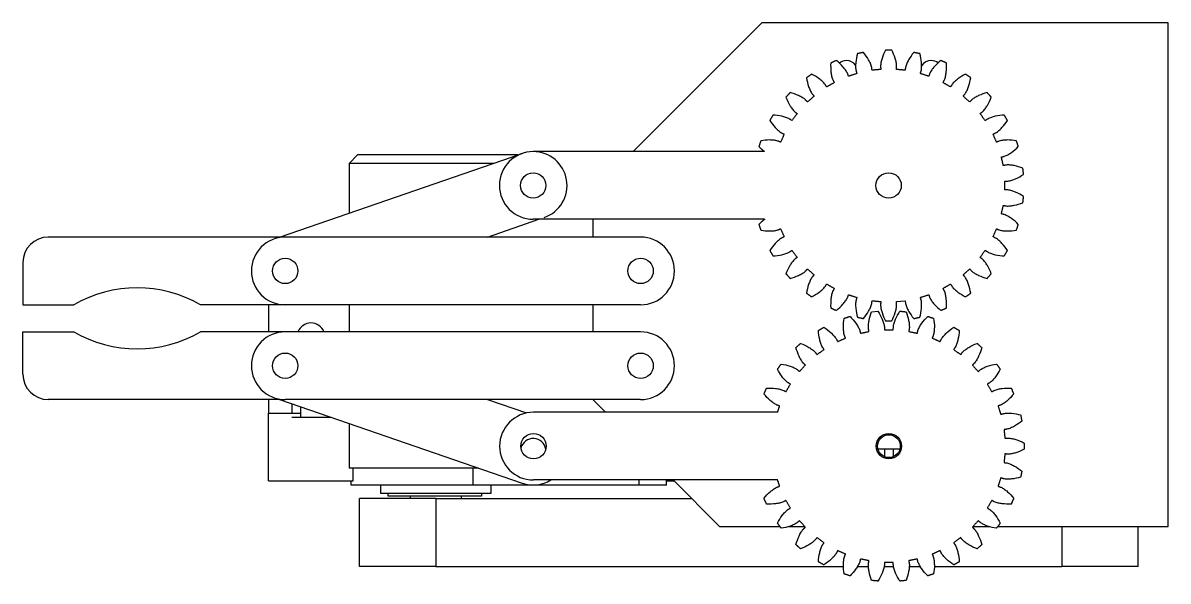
# Model space of a CAD drawing. Header units: millimetres. Extents: x 81 to 216, y 72 to 138.
import ezdxf

# ---------------------------------------------------------------- set-up
doc = ezdxf.new("R2010")
doc.units = ezdxf.units.MM
doc.layers.add('View', color=7, linetype='CONTINUOUS')

msp = doc.modelspace()

# ---------------------------------------------------------------- linework, layer by layer
at = {"layer": 'View'}
for p, q in [((168.17, 137.97), (152.96, 122.77)), ((216.17, 137.97), (168.17, 137.97)), ((216.17, 78.47), (216.17, 137.97)), ((111.16, 112.67), (139.84, 122.55)), ((119.37, 121.37), (120.37, 122.37)), ((139.33, 122.37), (120.37, 122.37)), ((168.49, 122.77), (141.14, 122.77)), ((136.43, 121.37), (119.37, 121.37)), ((119.37, 121.37), (119.37, 115.5)), ((135.73, 112.67), (141.81, 114.77)), ((168.49, 114.77), (141.14, 114.77)), ((148.17, 114.77), (148.17, 112.67)), ((111.16, 112.67), (83.83, 112.67)), ((153.83, 112.67), (111.83, 112.67)), ((148.17, 112.67), (135.73, 112.67)), ((80.83, 109.67), (80.83, 104.67)), ((80.83, 104.67), (86.83, 104.67)), ((111.83, 104.67), (101.83, 104.67)), ((109.87, 104.67), (109.87, 101.47)), ((148.17, 104.67), (111.83, 104.67)), ((153.83, 104.67), (111.83, 104.67)), ((119.37, 104.67), (119.37, 101.47)), ((148.17, 104.67), (148.17, 101.47)), ((184.07, 105.05), (185.09, 105.15)), ((184.09, 104.7), (184.07, 105.05)), ((185.09, 105.15), (185.14, 104.81)), ((181.13, 103.84), (181.86, 103.92)), ((182.64, 102.06), (182.66, 101.71)), ((182.66, 101.71), (183.68, 101.71)), ((182.77, 102.77), (183.51, 102.77)), ((183.68, 101.71), (183.7, 102.06)), ((80.83, 101.47), (86.83, 101.47)), ((80.83, 96.47), (80.83, 101.47)), ((111.83, 101.47), (101.83, 101.47)), ((148.17, 101.47), (111.83, 101.47)), ((153.83, 101.47), (111.83, 101.47)), ((111.16, 93.47), (83.83, 93.47)), ((109.87, 93.47), (109.87, 91.87)), ((111.16, 93.47), (139.84, 83.6)), ((153.83, 93.47), (111.83, 93.47)), ((148.17, 93.47), (135.73, 93.47)), ((135.73, 93.47), (140.34, 91.89)), ((148.17, 93.47), (149.67, 91.97)), ((112.62, 92.97), (112.62, 91.87)), ((112.62, 92.97), (112.62, 91.87)), ((113.62, 92.63), (113.62, 91.37)), ((109.87, 83.87), (109.87, 91.87)), ((109.87, 91.87), (113.62, 91.87)), ((117.26, 91.37), (113.62, 91.37)), ((170.02, 91.97), (141.17, 91.97)), ((119.37, 90.65), (119.37, 85.37)), ((181.85, 87.67), (184.49, 87.67)), ((182.67, 87.67), (182.67, 86.72)), ((183.67, 87.67), (183.67, 86.72)), ((134.68, 85.37), (119.37, 85.37)), ((119.87, 83.87), (119.87, 85.37)), ((133.99, 85.37), (133.99, 83.37)), ((170.02, 83.97), (141.17, 83.97)), ((153.62, 83.97), (153.62, 83.37)), ((156.88, 83.37), (156.88, 83.97)), ((157.67, 83.97), (163.17, 78.47)), ((109.87, 83.87), (119.87, 83.87)), ((119.63, 83.37), (119.63, 83.87)), ((123.12, 82.37), (123.12, 83.37)), ((153.62, 83.37), (133.99, 83.37)), ((136.12, 83.37), (136.12, 82.37)), ((156.88, 83.87), (157.77, 83.87)), ((120.62, 73.77), (120.62, 81.77)), ((124.01, 82.07), (124.01, 82.37)), ((126.62, 81.77), (126.62, 82.07)), ((129.62, 81.77), (159.87, 81.77)), ((129.62, 81.77), (129.62, 73.77)), ((132.62, 82.07), (132.62, 81.77)), ((135.01, 82.37), (135.01, 82.07)), ((163.17, 78.47), (170.3, 78.47)), ((171.33, 78.47), (173.23, 78.47)), ((193.11, 78.47), (195.01, 78.47)), ((196.04, 78.47), (216.17, 78.47)), ((203.62, 78.47), (203.62, 73.77)), ((212.62, 73.77), (212.62, 78.47)), ((129.62, 73.77), (177.79, 73.77)), ((179.47, 73.77), (180.75, 73.77)), ((182.63, 73.77), (183.71, 73.77)), ((185.59, 73.77), (186.87, 73.77)), ((188.55, 73.77), (203.62, 73.77))]:
    msp.add_line(p, q, dxfattribs=at)
for centre, radius in [((141.14, 118.77), 1.5), ((183.14, 118.77), 1.5), ((111.83, 108.67), 1.5), ((153.83, 108.67), 1.5), ((111.83, 97.47), 1.5), ((153.83, 97.47), 1.5), ((141.17, 87.97), 1.5), ((183.17, 87.97), 1.5), ((183.17, 87.97), 1.35)]:
    msp.add_circle(centre, radius, dxfattribs=at)
for centre, radius, start, end in [((178.17, 132.17), 1.35, 90, 128.864), ((178.17, 132.17), 1.35, 37.3651, 90), ((188.17, 132.17), 1.35, 90, 146.7524), ((188.17, 132.17), 1.35, 52.8221, 90), ((141.14, 118.77), 4, 90, -90), ((141.14, 118.77), 4, -71, 90), ((83.83, 109.67), 3, 90, -180), ((111.83, 108.67), 4, 90, -90), ((153.83, 108.67), 4, -90, 90), ((94.33, 91.68), 15, 60, 120), ((114.87, 100.87), 1.65, 21.3237, 158.6763), ((94.33, 114.46), 15, -120, -60), ((111.83, 97.47), 4, 90, -90), ((153.83, 97.47), 4, -90, 90), ((83.83, 96.47), 3, 180, -90), ((141.17, 87.97), 4, 90, -90), ((141.14, 87.38), 1.5, 8.6125, 165.7993), ((141.14, 87.38), 4, -109, -58.4133)]:
    msp.add_arc(centre, radius, start, end, dxfattribs=at)
for points, degree, knots in [([(179.45, 134.34), (179.36, 133.99), (179.3, 133.64), (179.26, 133.29), (179.25, 133.12), (179.24, 132.96), (179.24, 132.8), (179.25, 132.64), (179.25, 132.48), (179.29, 132.33)], 3, [0, 0, 0, 0, 1.066192, 1.066192, 1.066192, 1.559397, 1.559397, 1.559397, 2.03326, 2.03326, 2.03326, 2.03326]), ([(181.14, 132.72), (181.11, 132.87), (181.06, 133.02), (181, 133.17), (180.93, 133.32), (180.86, 133.47), (180.78, 133.61), (180.6, 133.92), (180.4, 134.21), (180.18, 134.49)], 3, [0, 0, 0, 0, 0.473863, 0.473863, 0.473863, 0.967068, 0.967068, 0.967068, 2.03326, 2.03326, 2.03326, 2.03326]), ([(182.77, 134.76), (182.61, 134.44), (182.47, 134.12), (182.37, 133.78), (182.32, 133.62), (182.28, 133.46), (182.24, 133.3), (182.21, 133.14), (182.19, 132.99), (182.19, 132.83)], 3, [0, 0, 0, 0, 1.066192, 1.066192, 1.066192, 1.559397, 1.559397, 1.559397, 2.03326, 2.03326, 2.03326, 2.03326]), ([(184.09, 132.83), (184.09, 132.99), (184.07, 133.14), (184.04, 133.3), (184.01, 133.46), (183.97, 133.62), (183.92, 133.78), (183.81, 134.12), (183.67, 134.44), (183.51, 134.76)], 3, [0, 0, 0, 0, 0.473863, 0.473863, 0.473863, 0.967068, 0.967068, 0.967068, 2.03326, 2.03326, 2.03326, 2.03326]), ([(186.11, 134.49), (185.88, 134.21), (185.68, 133.92), (185.5, 133.61), (185.42, 133.47), (185.35, 133.32), (185.28, 133.17), (185.22, 133.02), (185.17, 132.87), (185.14, 132.72)], 3, [0, 0, 0, 0, 1.066192, 1.066192, 1.066192, 1.559397, 1.559397, 1.559397, 2.03326, 2.03326, 2.03326, 2.03326]), ([(186.99, 132.33), (187.03, 132.48), (187.04, 132.64), (187.04, 132.8), (187.04, 132.96), (187.04, 133.12), (187.02, 133.29), (186.98, 133.64), (186.92, 133.99), (186.83, 134.34)], 3, [0, 0, 0, 0, 0.473863, 0.473863, 0.473863, 0.967068, 0.967068, 0.967068, 2.03326, 2.03326, 2.03326, 2.03326]), ([(176.3, 133.23), (176.28, 132.87), (176.29, 132.52), (176.33, 132.16), (176.35, 132), (176.37, 131.84), (176.41, 131.68), (176.45, 131.52), (176.49, 131.37), (176.56, 131.23)], 3, [0, 0, 0, 0, 1.066192, 1.066192, 1.066192, 1.559397, 1.559397, 1.559397, 2.03326, 2.03326, 2.03326, 2.03326]), ([(178.29, 132), (178.23, 132.14), (178.14, 132.28), (178.05, 132.41), (177.95, 132.54), (177.85, 132.67), (177.74, 132.79), (177.51, 133.06), (177.25, 133.31), (176.97, 133.53)], 3, [0, 0, 0, 0, 0.473863, 0.473863, 0.473863, 0.967068, 0.967068, 0.967068, 2.03326, 2.03326, 2.03326, 2.03326]), ([(189.31, 133.53), (189.03, 133.31), (188.78, 133.06), (188.54, 132.79), (188.43, 132.67), (188.33, 132.54), (188.23, 132.41), (188.14, 132.28), (188.06, 132.14), (188, 132)], 3, [0, 0, 0, 0, 1.066192, 1.066192, 1.066192, 1.559397, 1.559397, 1.559397, 2.03326, 2.03326, 2.03326, 2.03326]), ([(189.73, 131.23), (189.79, 131.37), (189.84, 131.52), (189.87, 131.68), (189.91, 131.84), (189.94, 132), (189.95, 132.16), (189.99, 132.52), (190, 132.87), (189.98, 133.23)], 3, [0, 0, 0, 0, 0.473863, 0.473863, 0.473863, 0.967068, 0.967068, 0.967068, 2.03326, 2.03326, 2.03326, 2.03326]), ([(173.44, 131.49), (173.5, 131.14), (173.58, 130.79), (173.69, 130.45), (173.74, 130.3), (173.8, 130.15), (173.87, 130), (173.94, 129.85), (174.01, 129.71), (174.11, 129.59)], 3, [0, 0, 0, 0, 1.066192, 1.066192, 1.066192, 1.559397, 1.559397, 1.559397, 2.03326, 2.03326, 2.03326, 2.03326]), ([(175.64, 130.7), (175.55, 130.83), (175.44, 130.94), (175.32, 131.05), (175.2, 131.16), (175.08, 131.27), (174.94, 131.37), (174.66, 131.58), (174.36, 131.76), (174.04, 131.92)], 3, [0, 0, 0, 0, 0.473863, 0.473863, 0.473863, 0.967068, 0.967068, 0.967068, 2.03326, 2.03326, 2.03326, 2.03326]), ([(192.24, 131.92), (191.93, 131.76), (191.62, 131.58), (191.34, 131.37), (191.21, 131.27), (191.08, 131.16), (190.96, 131.05), (190.84, 130.94), (190.73, 130.83), (190.64, 130.7)], 3, [0, 0, 0, 0, 1.066192, 1.066192, 1.066192, 1.559397, 1.559397, 1.559397, 2.03326, 2.03326, 2.03326, 2.03326]), ([(192.17, 129.59), (192.27, 129.71), (192.34, 129.85), (192.41, 130), (192.48, 130.15), (192.54, 130.3), (192.59, 130.45), (192.7, 130.79), (192.79, 131.14), (192.84, 131.49)], 3, [0, 0, 0, 0, 0.473863, 0.473863, 0.473863, 0.967068, 0.967068, 0.967068, 2.03326, 2.03326, 2.03326, 2.03326]), ([(171.01, 129.2), (171.13, 128.86), (171.29, 128.54), (171.47, 128.23), (171.55, 128.09), (171.64, 127.96), (171.74, 127.82), (171.84, 127.7), (171.94, 127.58), (172.06, 127.47)], 3, [0, 0, 0, 0, 1.066192, 1.066192, 1.066192, 1.559397, 1.559397, 1.559397, 2.03326, 2.03326, 2.03326, 2.03326]), ([(173.32, 128.88), (173.21, 128.99), (173.08, 129.08), (172.94, 129.16), (172.8, 129.24), (172.65, 129.32), (172.5, 129.39), (172.18, 129.53), (171.84, 129.65), (171.5, 129.74)], 3, [0, 0, 0, 0, 0.473863, 0.473863, 0.473863, 0.967068, 0.967068, 0.967068, 2.03326, 2.03326, 2.03326, 2.03326]), ([(194.78, 129.74), (194.44, 129.65), (194.1, 129.53), (193.78, 129.39), (193.63, 129.32), (193.48, 129.24), (193.34, 129.16), (193.21, 129.08), (193.07, 128.99), (192.96, 128.88)], 3, [0, 0, 0, 0, 1.066192, 1.066192, 1.066192, 1.559397, 1.559397, 1.559397, 2.03326, 2.03326, 2.03326, 2.03326]), ([(194.23, 127.47), (194.35, 127.58), (194.45, 127.7), (194.54, 127.82), (194.64, 127.96), (194.73, 128.09), (194.82, 128.23), (195, 128.54), (195.15, 128.86), (195.27, 129.2)], 3, [0, 0, 0, 0, 0.473863, 0.473863, 0.473863, 0.967068, 0.967068, 0.967068, 2.03326, 2.03326, 2.03326, 2.03326]), ([(169.1, 126.44), (169.3, 126.15), (169.51, 125.86), (169.75, 125.6), (169.86, 125.48), (169.98, 125.36), (170.11, 125.26), (170.23, 125.15), (170.35, 125.05), (170.49, 124.98)], 3, [0, 0, 0, 0, 1.066192, 1.066192, 1.066192, 1.559397, 1.559397, 1.559397, 2.03326, 2.03326, 2.03326, 2.03326]), ([(171.44, 126.62), (171.3, 126.7), (171.15, 126.76), (171, 126.81), (170.85, 126.86), (170.69, 126.91), (170.53, 126.94), (170.18, 127.02), (169.83, 127.07), (169.47, 127.08)], 3, [0, 0, 0, 0, 0.473863, 0.473863, 0.473863, 0.967068, 0.967068, 0.967068, 2.03326, 2.03326, 2.03326, 2.03326]), ([(196.81, 127.08), (196.45, 127.07), (196.1, 127.02), (195.75, 126.94), (195.59, 126.91), (195.43, 126.86), (195.28, 126.81), (195.13, 126.76), (194.98, 126.7), (194.85, 126.62)], 3, [0, 0, 0, 0, 1.066192, 1.066192, 1.066192, 1.559397, 1.559397, 1.559397, 2.03326, 2.03326, 2.03326, 2.03326]), ([(195.79, 124.98), (195.93, 125.05), (196.06, 125.15), (196.18, 125.26), (196.3, 125.36), (196.42, 125.48), (196.53, 125.6), (196.77, 125.86), (196.98, 126.15), (197.18, 126.44)], 3, [0, 0, 0, 0, 0.473863, 0.473863, 0.473863, 0.967068, 0.967068, 0.967068, 2.03326, 2.03326, 2.03326, 2.03326]), ([(170.06, 124.01), (169.91, 124.06), (169.75, 124.09), (169.6, 124.11), (169.43, 124.13), (169.27, 124.14), (169.1, 124.14), (168.75, 124.14), (168.39, 124.12), (168.04, 124.06)], 3, [0, 0, 0, 0, 0.473863, 0.473863, 0.473863, 0.967068, 0.967068, 0.967068, 2.03326, 2.03326, 2.03326, 2.03326]), ([(198.24, 124.06), (197.89, 124.12), (197.53, 124.14), (197.18, 124.14), (197.01, 124.14), (196.85, 124.13), (196.69, 124.11), (196.53, 124.09), (196.37, 124.06), (196.22, 124.01)], 3, [0, 0, 0, 0, 1.066192, 1.066192, 1.066192, 1.559397, 1.559397, 1.559397, 2.03326, 2.03326, 2.03326, 2.03326]), ([(196.81, 122.21), (196.96, 122.26), (197.1, 122.33), (197.24, 122.4), (197.38, 122.48), (197.52, 122.57), (197.66, 122.67), (197.95, 122.88), (198.22, 123.11), (198.47, 123.36)], 3, [0, 0, 0, 0, 0.473863, 0.473863, 0.473863, 0.967068, 0.967068, 0.967068, 2.03326, 2.03326, 2.03326, 2.03326]), ([(199.01, 120.8), (198.68, 120.93), (198.34, 121.03), (197.99, 121.11), (197.83, 121.14), (197.67, 121.16), (197.5, 121.18), (197.34, 121.19), (197.19, 121.2), (197.03, 121.18)], 3, [0, 0, 0, 0, 1.066192, 1.066192, 1.066192, 1.559397, 1.559397, 1.559397, 2.03326, 2.03326, 2.03326, 2.03326]), ([(197.23, 119.29), (197.38, 119.31), (197.54, 119.35), (197.69, 119.39), (197.85, 119.44), (198, 119.5), (198.15, 119.56), (198.48, 119.71), (198.79, 119.88), (199.09, 120.07)], 3, [0, 0, 0, 0, 0.473863, 0.473863, 0.473863, 0.967068, 0.967068, 0.967068, 2.03326, 2.03326, 2.03326, 2.03326]), ([(199.09, 117.46), (198.79, 117.66), (198.48, 117.82), (198.15, 117.97), (198, 118.03), (197.85, 118.09), (197.69, 118.14), (197.54, 118.18), (197.38, 118.22), (197.23, 118.24)], 3, [0, 0, 0, 0, 1.066192, 1.066192, 1.066192, 1.559397, 1.559397, 1.559397, 2.03326, 2.03326, 2.03326, 2.03326]), ([(197.03, 116.35), (197.19, 116.33), (197.34, 116.34), (197.5, 116.35), (197.67, 116.37), (197.83, 116.39), (197.99, 116.43), (198.34, 116.5), (198.68, 116.6), (199.01, 116.73)], 3, [0, 0, 0, 0, 0.473863, 0.473863, 0.473863, 0.967068, 0.967068, 0.967068, 2.03326, 2.03326, 2.03326, 2.03326]), ([(198.47, 114.17), (198.22, 114.43), (197.95, 114.66), (197.66, 114.86), (197.52, 114.96), (197.38, 115.05), (197.24, 115.13), (197.1, 115.2), (196.96, 115.28), (196.81, 115.32)], 3, [0, 0, 0, 0, 1.066192, 1.066192, 1.066192, 1.559397, 1.559397, 1.559397, 2.03326, 2.03326, 2.03326, 2.03326]), ([(168.04, 113.47), (168.39, 113.42), (168.75, 113.39), (169.1, 113.39), (169.27, 113.39), (169.43, 113.4), (169.6, 113.42), (169.75, 113.44), (169.91, 113.47), (170.06, 113.52)], 3, [0, 0, 0, 0, 1.066192, 1.066192, 1.066192, 1.559397, 1.559397, 1.559397, 2.03326, 2.03326, 2.03326, 2.03326]), ([(170.49, 112.55), (170.35, 112.48), (170.23, 112.38), (170.11, 112.28), (169.98, 112.17), (169.86, 112.05), (169.75, 111.93), (169.51, 111.67), (169.3, 111.39), (169.1, 111.09)], 3, [0, 0, 0, 0, 0.473863, 0.473863, 0.473863, 0.967068, 0.967068, 0.967068, 2.03326, 2.03326, 2.03326, 2.03326]), ([(197.18, 111.09), (196.98, 111.39), (196.77, 111.67), (196.53, 111.93), (196.42, 112.05), (196.3, 112.17), (196.18, 112.28), (196.06, 112.38), (195.93, 112.48), (195.79, 112.55)], 3, [0, 0, 0, 0, 1.066192, 1.066192, 1.066192, 1.559397, 1.559397, 1.559397, 2.03326, 2.03326, 2.03326, 2.03326]), ([(196.22, 113.52), (196.37, 113.47), (196.53, 113.44), (196.69, 113.42), (196.85, 113.4), (197.01, 113.39), (197.18, 113.39), (197.53, 113.39), (197.89, 113.42), (198.24, 113.47)], 3, [0, 0, 0, 0, 0.473863, 0.473863, 0.473863, 0.967068, 0.967068, 0.967068, 2.03326, 2.03326, 2.03326, 2.03326]), ([(169.47, 110.45), (169.83, 110.47), (170.18, 110.51), (170.53, 110.59), (170.69, 110.62), (170.85, 110.67), (171, 110.72), (171.15, 110.77), (171.3, 110.83), (171.44, 110.91)], 3, [0, 0, 0, 0, 1.066192, 1.066192, 1.066192, 1.559397, 1.559397, 1.559397, 2.03326, 2.03326, 2.03326, 2.03326]), ([(172.06, 110.06), (171.94, 109.96), (171.84, 109.83), (171.74, 109.71), (171.64, 109.58), (171.55, 109.44), (171.47, 109.3), (171.29, 108.99), (171.13, 108.67), (171.01, 108.34)], 3, [0, 0, 0, 0, 0.473863, 0.473863, 0.473863, 0.967068, 0.967068, 0.967068, 2.03326, 2.03326, 2.03326, 2.03326]), ([(195.27, 108.34), (195.15, 108.67), (195, 108.99), (194.82, 109.3), (194.73, 109.44), (194.64, 109.58), (194.54, 109.71), (194.45, 109.83), (194.35, 109.96), (194.23, 110.06)], 3, [0, 0, 0, 0, 1.066192, 1.066192, 1.066192, 1.559397, 1.559397, 1.559397, 2.03326, 2.03326, 2.03326, 2.03326]), ([(194.85, 110.91), (194.98, 110.83), (195.13, 110.77), (195.28, 110.72), (195.43, 110.67), (195.59, 110.62), (195.75, 110.59), (196.1, 110.51), (196.45, 110.47), (196.81, 110.45)], 3, [0, 0, 0, 0, 0.473863, 0.473863, 0.473863, 0.967068, 0.967068, 0.967068, 2.03326, 2.03326, 2.03326, 2.03326]), ([(171.5, 107.79), (171.84, 107.88), (172.18, 108), (172.5, 108.15), (172.65, 108.21), (172.8, 108.29), (172.94, 108.37), (173.08, 108.46), (173.21, 108.54), (173.32, 108.65)], 3, [0, 0, 0, 0, 1.066192, 1.066192, 1.066192, 1.559397, 1.559397, 1.559397, 2.03326, 2.03326, 2.03326, 2.03326]), ([(192.96, 108.65), (193.07, 108.54), (193.21, 108.46), (193.34, 108.37), (193.48, 108.29), (193.63, 108.21), (193.78, 108.15), (194.1, 108), (194.44, 107.88), (194.78, 107.79)], 3, [0, 0, 0, 0, 0.473863, 0.473863, 0.473863, 0.967068, 0.967068, 0.967068, 2.03326, 2.03326, 2.03326, 2.03326]), ([(174.11, 107.95), (174.01, 107.82), (173.94, 107.68), (173.87, 107.54), (173.8, 107.39), (173.74, 107.23), (173.69, 107.08), (173.58, 106.74), (173.5, 106.39), (173.44, 106.04)], 3, [0, 0, 0, 0, 0.473863, 0.473863, 0.473863, 0.967068, 0.967068, 0.967068, 2.03326, 2.03326, 2.03326, 2.03326]), ([(192.84, 106.04), (192.79, 106.39), (192.7, 106.74), (192.59, 107.08), (192.54, 107.23), (192.48, 107.39), (192.41, 107.54), (192.34, 107.68), (192.27, 107.82), (192.17, 107.95)], 3, [0, 0, 0, 0, 1.066192, 1.066192, 1.066192, 1.559397, 1.559397, 1.559397, 2.03326, 2.03326, 2.03326, 2.03326]), ([(174.04, 105.61), (174.36, 105.77), (174.66, 105.96), (174.94, 106.17), (175.08, 106.26), (175.2, 106.37), (175.32, 106.48), (175.44, 106.59), (175.55, 106.7), (175.64, 106.83)], 3, [0, 0, 0, 0, 1.066192, 1.066192, 1.066192, 1.559397, 1.559397, 1.559397, 2.03326, 2.03326, 2.03326, 2.03326]), ([(176.56, 106.3), (176.49, 106.16), (176.45, 106.01), (176.41, 105.85), (176.37, 105.69), (176.35, 105.53), (176.33, 105.37), (176.29, 105.01), (176.28, 104.66), (176.3, 104.3)], 3, [0, 0, 0, 0, 0.473863, 0.473863, 0.473863, 0.967068, 0.967068, 0.967068, 2.03326, 2.03326, 2.03326, 2.03326]), ([(189.98, 104.3), (190, 104.66), (189.99, 105.01), (189.95, 105.37), (189.94, 105.53), (189.91, 105.69), (189.87, 105.85), (189.84, 106.01), (189.79, 106.16), (189.73, 106.3)], 3, [0, 0, 0, 0, 1.066192, 1.066192, 1.066192, 1.559397, 1.559397, 1.559397, 2.03326, 2.03326, 2.03326, 2.03326]), ([(190.64, 106.83), (190.73, 106.7), (190.84, 106.59), (190.96, 106.48), (191.08, 106.37), (191.21, 106.26), (191.34, 106.17), (191.62, 105.96), (191.93, 105.77), (192.24, 105.61)], 3, [0, 0, 0, 0, 0.473863, 0.473863, 0.473863, 0.967068, 0.967068, 0.967068, 2.03326, 2.03326, 2.03326, 2.03326]), ([(176.97, 104), (177.25, 104.23), (177.51, 104.47), (177.74, 104.74), (177.85, 104.86), (177.95, 104.99), (178.05, 105.12), (178.14, 105.25), (178.23, 105.39), (178.29, 105.53)], 3, [0, 0, 0, 0, 1.066192, 1.066192, 1.066192, 1.559397, 1.559397, 1.559397, 2.03326, 2.03326, 2.03326, 2.03326]), ([(179.29, 105.21), (179.25, 105.05), (179.25, 104.89), (179.24, 104.74), (179.24, 104.57), (179.25, 104.41), (179.26, 104.24), (179.3, 103.89), (179.36, 103.54), (179.45, 103.2)], 3, [0, 0, 0, 0, 0.473863, 0.473863, 0.473863, 0.967068, 0.967068, 0.967068, 2.03326, 2.03326, 2.03326, 2.03326]), ([(180.18, 103.04), (180.4, 103.32), (180.6, 103.61), (180.78, 103.92), (180.86, 104.06), (180.93, 104.21), (181, 104.36), (181.06, 104.51), (181.11, 104.66), (181.14, 104.81)], 3, [0, 0, 0, 0, 1.066192, 1.066192, 1.066192, 1.559397, 1.559397, 1.559397, 2.03326, 2.03326, 2.03326, 2.03326]), ([(182.19, 104.7), (182.19, 104.54), (182.21, 104.39), (182.24, 104.23), (182.28, 104.07), (182.32, 103.91), (182.37, 103.75), (182.47, 103.42), (182.61, 103.09), (182.77, 102.77)], 3, [0, 0, 0, 0, 0.473863, 0.473863, 0.473863, 0.967068, 0.967068, 0.967068, 2.03326, 2.03326, 2.03326, 2.03326]), ([(183.51, 102.77), (183.67, 103.09), (183.81, 103.42), (183.92, 103.75), (183.97, 103.91), (184.01, 104.07), (184.04, 104.23), (184.07, 104.39), (184.09, 104.54), (184.09, 104.7)], 3, [0, 0, 0, 0, 1.066192, 1.066192, 1.066192, 1.559397, 1.559397, 1.559397, 2.03326, 2.03326, 2.03326, 2.03326]), ([(185.14, 104.81), (185.17, 104.66), (185.22, 104.51), (185.28, 104.36), (185.35, 104.21), (185.42, 104.06), (185.5, 103.92), (185.68, 103.61), (185.88, 103.32), (186.11, 103.04)], 3, [0, 0, 0, 0, 0.473863, 0.473863, 0.473863, 0.967068, 0.967068, 0.967068, 2.03326, 2.03326, 2.03326, 2.03326]), ([(186.83, 103.2), (186.92, 103.54), (186.98, 103.89), (187.02, 104.24), (187.04, 104.41), (187.04, 104.57), (187.04, 104.74), (187.04, 104.89), (187.03, 105.05), (186.99, 105.21)], 3, [0, 0, 0, 0, 1.066192, 1.066192, 1.066192, 1.559397, 1.559397, 1.559397, 2.03326, 2.03326, 2.03326, 2.03326]), ([(188, 105.53), (188.06, 105.39), (188.14, 105.25), (188.23, 105.12), (188.33, 104.99), (188.43, 104.86), (188.54, 104.74), (188.78, 104.47), (189.03, 104.23), (189.31, 104)], 3, [0, 0, 0, 0, 0.473863, 0.473863, 0.473863, 0.967068, 0.967068, 0.967068, 2.03326, 2.03326, 2.03326, 2.03326]), ([(177.92, 101.06), (177.87, 101.2), (177.85, 101.35), (177.83, 101.5), (177.81, 101.67), (177.8, 101.83), (177.79, 102), (177.79, 102.36), (177.82, 102.72), (177.88, 103.07)], 3, [0, 0, 0, 0, 0.456208, 0.456208, 0.456208, 0.951841, 0.951841, 0.951841, 2.033221, 2.033221, 2.033221, 2.033221]), ([(178.58, 103.3), (178.83, 103.05), (179.07, 102.77), (179.28, 102.48), (179.37, 102.34), (179.46, 102.2), (179.54, 102.06), (179.61, 101.92), (179.68, 101.79), (179.73, 101.64)], 3, [0, 0, 0, 0, 1.081381, 1.081381, 1.081381, 1.577014, 1.577014, 1.577014, 2.033221, 2.033221, 2.033221, 2.033221]), ([(180.76, 101.86), (180.74, 102.01), (180.75, 102.16), (180.76, 102.32), (180.77, 102.48), (180.79, 102.64), (180.83, 102.81), (180.9, 103.16), (181, 103.51), (181.13, 103.84)], 3, [0, 0, 0, 0, 0.456208, 0.456208, 0.456208, 0.951841, 0.951841, 0.951841, 2.033221, 2.033221, 2.033221, 2.033221]), ([(181.86, 103.92), (182.06, 103.62), (182.23, 103.3), (182.38, 102.97), (182.44, 102.82), (182.5, 102.66), (182.55, 102.5), (182.59, 102.36), (182.63, 102.21), (182.64, 102.06)], 3, [0, 0, 0, 0, 1.081381, 1.081381, 1.081381, 1.577014, 1.577014, 1.577014, 2.033221, 2.033221, 2.033221, 2.033221]), ([(183.7, 102.06), (183.71, 102.21), (183.75, 102.36), (183.79, 102.5), (183.84, 102.66), (183.9, 102.82), (183.96, 102.97), (184.11, 103.3), (184.28, 103.62), (184.48, 103.92)], 3, [0, 0, 0, 0, 0.456208, 0.456208, 0.456208, 0.951841, 0.951841, 0.951841, 2.033221, 2.033221, 2.033221, 2.033221]), ([(185.21, 103.84), (185.34, 103.51), (185.44, 103.16), (185.51, 102.81), (185.55, 102.64), (185.57, 102.48), (185.58, 102.32), (185.59, 102.16), (185.6, 102.01), (185.58, 101.86)], 3, [0, 0, 0, 0, 1.081381, 1.081381, 1.081381, 1.577014, 1.577014, 1.577014, 2.033221, 2.033221, 2.033221, 2.033221]), ([(186.61, 101.64), (186.66, 101.79), (186.73, 101.92), (186.8, 102.06), (186.88, 102.2), (186.97, 102.34), (187.06, 102.48), (187.27, 102.77), (187.51, 103.05), (187.76, 103.3)], 3, [0, 0, 0, 0, 0.456208, 0.456208, 0.456208, 0.951841, 0.951841, 0.951841, 2.033221, 2.033221, 2.033221, 2.033221]), ([(188.46, 103.07), (188.52, 102.72), (188.55, 102.36), (188.55, 102), (188.54, 101.83), (188.53, 101.67), (188.51, 101.5), (188.49, 101.35), (188.47, 101.2), (188.42, 101.06)], 3, [0, 0, 0, 0, 1.081381, 1.081381, 1.081381, 1.577014, 1.577014, 1.577014, 2.033221, 2.033221, 2.033221, 2.033221]), ([(175.32, 99.68), (175.24, 99.81), (175.18, 99.95), (175.13, 100.09), (175.08, 100.25), (175.03, 100.41), (175, 100.57), (174.92, 100.92), (174.87, 101.28), (174.85, 101.64)], 3, [0, 0, 0, 0, 0.456208, 0.456208, 0.456208, 0.951841, 0.951841, 0.951841, 2.033221, 2.033221, 2.033221, 2.033221]), ([(175.49, 102.01), (175.8, 101.81), (176.08, 101.59), (176.35, 101.35), (176.47, 101.24), (176.58, 101.12), (176.69, 101), (176.79, 100.88), (176.89, 100.76), (176.96, 100.63)], 3, [0, 0, 0, 0, 1.081381, 1.081381, 1.081381, 1.577014, 1.577014, 1.577014, 2.033221, 2.033221, 2.033221, 2.033221]), ([(189.38, 100.63), (189.45, 100.76), (189.55, 100.88), (189.65, 101), (189.76, 101.12), (189.87, 101.24), (189.99, 101.35), (190.26, 101.59), (190.54, 101.81), (190.85, 102.01)], 3, [0, 0, 0, 0, 0.456208, 0.456208, 0.456208, 0.951841, 0.951841, 0.951841, 2.033221, 2.033221, 2.033221, 2.033221]), ([(191.49, 101.64), (191.47, 101.28), (191.42, 100.92), (191.34, 100.57), (191.31, 100.41), (191.26, 100.25), (191.21, 100.09), (191.16, 99.95), (191.1, 99.81), (191.02, 99.68)], 3, [0, 0, 0, 0, 1.081381, 1.081381, 1.081381, 1.577014, 1.577014, 1.577014, 2.033221, 2.033221, 2.033221, 2.033221]), ([(173.06, 97.79), (172.95, 97.9), (172.87, 98.03), (172.79, 98.16), (172.7, 98.3), (172.62, 98.45), (172.56, 98.6), (172.41, 98.93), (172.29, 99.26), (172.19, 99.61)], 3, [0, 0, 0, 0, 0.456208, 0.456208, 0.456208, 0.951841, 0.951841, 0.951841, 2.033221, 2.033221, 2.033221, 2.033221]), ([(172.74, 100.11), (173.08, 99.98), (173.4, 99.82), (173.71, 99.64), (173.86, 99.56), (173.99, 99.46), (174.13, 99.36), (174.25, 99.27), (174.36, 99.17), (174.46, 99.06)], 3, [0, 0, 0, 0, 1.081381, 1.081381, 1.081381, 1.577014, 1.577014, 1.577014, 2.033221, 2.033221, 2.033221, 2.033221]), ([(191.88, 99.06), (191.98, 99.17), (192.09, 99.27), (192.21, 99.36), (192.35, 99.46), (192.48, 99.56), (192.63, 99.64), (192.94, 99.82), (193.26, 99.98), (193.6, 100.11)], 3, [0, 0, 0, 0, 0.456208, 0.456208, 0.456208, 0.951841, 0.951841, 0.951841, 2.033221, 2.033221, 2.033221, 2.033221]), ([(194.15, 99.61), (194.05, 99.26), (193.93, 98.93), (193.78, 98.6), (193.72, 98.45), (193.64, 98.3), (193.55, 98.16), (193.47, 98.03), (193.39, 97.9), (193.28, 97.79)], 3, [0, 0, 0, 0, 1.081381, 1.081381, 1.081381, 1.577014, 1.577014, 1.577014, 2.033221, 2.033221, 2.033221, 2.033221]), ([(170.45, 97.67), (170.8, 97.62), (171.15, 97.53), (171.5, 97.42), (171.65, 97.37), (171.81, 97.3), (171.96, 97.23), (172.09, 97.17), (172.23, 97.1), (172.35, 97.01)], 3, [0, 0, 0, 0, 1.081381, 1.081381, 1.081381, 1.577014, 1.577014, 1.577014, 2.033221, 2.033221, 2.033221, 2.033221]), ([(193.99, 97.01), (194.11, 97.1), (194.25, 97.17), (194.38, 97.23), (194.53, 97.3), (194.69, 97.37), (194.84, 97.42), (195.19, 97.53), (195.54, 97.62), (195.89, 97.67)], 3, [0, 0, 0, 0, 0.456208, 0.456208, 0.456208, 0.951841, 0.951841, 0.951841, 2.033221, 2.033221, 2.033221, 2.033221]), ([(171.24, 95.47), (171.11, 95.56), (171, 95.67), (170.9, 95.78), (170.78, 95.9), (170.68, 96.02), (170.58, 96.16), (170.36, 96.45), (170.18, 96.75), (170.01, 97.08)], 3, [0, 0, 0, 0, 0.456208, 0.456208, 0.456208, 0.951841, 0.951841, 0.951841, 2.033221, 2.033221, 2.033221, 2.033221]), ([(196.33, 97.08), (196.16, 96.75), (195.98, 96.45), (195.76, 96.16), (195.66, 96.02), (195.56, 95.9), (195.44, 95.78), (195.34, 95.67), (195.23, 95.56), (195.1, 95.47)], 3, [0, 0, 0, 0, 1.081381, 1.081381, 1.081381, 1.577014, 1.577014, 1.577014, 2.033221, 2.033221, 2.033221, 2.033221]), ([(168.71, 94.82), (169.07, 94.84), (169.43, 94.83), (169.79, 94.79), (169.95, 94.77), (170.11, 94.74), (170.27, 94.7), (170.42, 94.66), (170.57, 94.62), (170.71, 94.56)], 3, [0, 0, 0, 0, 1.081381, 1.081381, 1.081381, 1.577014, 1.577014, 1.577014, 2.033221, 2.033221, 2.033221, 2.033221]), ([(195.63, 94.56), (195.77, 94.62), (195.92, 94.66), (196.07, 94.7), (196.23, 94.74), (196.39, 94.77), (196.55, 94.79), (196.91, 94.83), (197.27, 94.84), (197.63, 94.82)], 3, [0, 0, 0, 0, 0.456208, 0.456208, 0.456208, 0.951841, 0.951841, 0.951841, 2.033221, 2.033221, 2.033221, 2.033221]), ([(169.94, 92.83), (169.8, 92.89), (169.67, 92.97), (169.54, 93.05), (169.41, 93.15), (169.28, 93.25), (169.15, 93.36), (168.88, 93.6), (168.63, 93.86), (168.41, 94.14)], 3, [0, 0, 0, 0, 0.456208, 0.456208, 0.456208, 0.951841, 0.951841, 0.951841, 2.033221, 2.033221, 2.033221, 2.033221]), ([(197.93, 94.14), (197.71, 93.86), (197.46, 93.6), (197.19, 93.36), (197.06, 93.25), (196.93, 93.15), (196.8, 93.05), (196.67, 92.97), (196.54, 92.89), (196.4, 92.83)], 3, [0, 0, 0, 0, 1.081381, 1.081381, 1.081381, 1.577014, 1.577014, 1.577014, 2.033221, 2.033221, 2.033221, 2.033221]), ([(113.62, 91.37), (113.45, 91.37), (113.29, 91.37), (113.18, 91.37), (113.09, 91.37), (112.99, 91.37), (112.91, 91.37), (112.88, 91.37), (112.84, 91.37), (112.81, 91.37), (112.77, 91.37), (112.75, 91.37), (112.72, 91.37), (112.7, 91.37), (112.68, 91.37), (112.66, 91.37), (112.65, 91.37), (112.64, 91.37), (112.63, 91.37), (112.62, 91.37), (112.62, 91.37)], 2, [1.570796, 1.570796, 1.570796, 1.907396, 1.907396, 2.131795, 2.131795, 2.356194, 2.356194, 2.468394, 2.468394, 2.580594, 2.580594, 2.692794, 2.692794, 2.804993, 2.804993, 2.917193, 2.917193, 3.029393, 3.029393, 3.141593, 3.141593, 3.141593]), ([(196.73, 91.82), (196.88, 91.86), (197.03, 91.87), (197.18, 91.87), (197.35, 91.88), (197.51, 91.87), (197.68, 91.85), (198.04, 91.82), (198.39, 91.75), (198.74, 91.66)], 3, [0, 0, 0, 0, 0.456208, 0.456208, 0.456208, 0.951841, 0.951841, 0.951841, 2.033221, 2.033221, 2.033221, 2.033221]), ([(198.89, 90.94), (198.61, 90.71), (198.32, 90.51), (198, 90.33), (197.86, 90.25), (197.71, 90.17), (197.56, 90.11), (197.42, 90.05), (197.27, 90), (197.12, 89.97)], 3, [0, 0, 0, 0, 1.081381, 1.081381, 1.081381, 1.577014, 1.577014, 1.577014, 2.033221, 2.033221, 2.033221, 2.033221]), ([(197.23, 88.92), (197.39, 88.92), (197.54, 88.9), (197.69, 88.87), (197.85, 88.84), (198.01, 88.8), (198.17, 88.75), (198.51, 88.64), (198.84, 88.51), (199.17, 88.34)], 3, [0, 0, 0, 0, 0.456208, 0.456208, 0.456208, 0.951841, 0.951841, 0.951841, 2.033221, 2.033221, 2.033221, 2.033221]), ([(199.17, 87.6), (198.84, 87.44), (198.51, 87.3), (198.17, 87.19), (198.01, 87.14), (197.85, 87.1), (197.69, 87.07), (197.54, 87.05), (197.39, 87.02), (197.23, 87.03)], 3, [0, 0, 0, 0, 1.081381, 1.081381, 1.081381, 1.577014, 1.577014, 1.577014, 2.033221, 2.033221, 2.033221, 2.033221]), ([(197.12, 85.98), (197.27, 85.95), (197.42, 85.89), (197.56, 85.84), (197.71, 85.77), (197.86, 85.7), (198, 85.62), (198.32, 85.44), (198.61, 85.24), (198.89, 85.01)], 3, [0, 0, 0, 0, 0.456208, 0.456208, 0.456208, 0.951841, 0.951841, 0.951841, 2.033221, 2.033221, 2.033221, 2.033221]), ([(198.74, 84.29), (198.39, 84.19), (198.04, 84.13), (197.68, 84.09), (197.51, 84.08), (197.35, 84.07), (197.18, 84.07), (197.03, 84.08), (196.88, 84.09), (196.73, 84.12)], 3, [0, 0, 0, 0, 1.081381, 1.081381, 1.081381, 1.577014, 1.577014, 1.577014, 2.033221, 2.033221, 2.033221, 2.033221]), ([(168.41, 81.8), (168.63, 82.09), (168.88, 82.35), (169.15, 82.59), (169.28, 82.7), (169.41, 82.8), (169.54, 82.89), (169.67, 82.98), (169.8, 83.06), (169.94, 83.12)], 3, [0, 0, 0, 0, 1.081381, 1.081381, 1.081381, 1.577014, 1.577014, 1.577014, 2.033221, 2.033221, 2.033221, 2.033221]), ([(196.4, 83.12), (196.54, 83.06), (196.67, 82.98), (196.8, 82.89), (196.93, 82.8), (197.06, 82.7), (197.19, 82.59), (197.46, 82.35), (197.71, 82.09), (197.93, 81.8)], 3, [0, 0, 0, 0, 0.456208, 0.456208, 0.456208, 0.951841, 0.951841, 0.951841, 2.033221, 2.033221, 2.033221, 2.033221]), ([(170.71, 81.39), (170.57, 81.32), (170.42, 81.28), (170.27, 81.25), (170.11, 81.21), (169.95, 81.18), (169.79, 81.16), (169.43, 81.12), (169.07, 81.11), (168.71, 81.13)], 3, [0, 0, 0, 0, 0.456208, 0.456208, 0.456208, 0.951841, 0.951841, 0.951841, 2.033221, 2.033221, 2.033221, 2.033221]), ([(197.63, 81.13), (197.27, 81.11), (196.91, 81.12), (196.55, 81.16), (196.39, 81.18), (196.23, 81.21), (196.07, 81.25), (195.92, 81.28), (195.77, 81.32), (195.63, 81.39)], 3, [0, 0, 0, 0, 1.081381, 1.081381, 1.081381, 1.577014, 1.577014, 1.577014, 2.033221, 2.033221, 2.033221, 2.033221]), ([(170.01, 78.87), (170.18, 79.19), (170.36, 79.5), (170.58, 79.79), (170.68, 79.92), (170.78, 80.05), (170.9, 80.17), (171, 80.28), (171.11, 80.39), (171.24, 80.47)], 3, [0, 0, 0, 0, 1.081381, 1.081381, 1.081381, 1.577014, 1.577014, 1.577014, 2.033221, 2.033221, 2.033221, 2.033221]), ([(195.1, 80.47), (195.23, 80.39), (195.34, 80.28), (195.44, 80.17), (195.56, 80.05), (195.66, 79.92), (195.76, 79.79), (195.98, 79.5), (196.16, 79.19), (196.33, 78.87)], 3, [0, 0, 0, 0, 0.456208, 0.456208, 0.456208, 0.951841, 0.951841, 0.951841, 2.033221, 2.033221, 2.033221, 2.033221]), ([(172.35, 78.94), (172.23, 78.85), (172.09, 78.78), (171.96, 78.71), (171.81, 78.64), (171.65, 78.58), (171.5, 78.53), (171.15, 78.41), (170.8, 78.33), (170.45, 78.27)], 3, [0, 0, 0, 0, 0.456208, 0.456208, 0.456208, 0.951841, 0.951841, 0.951841, 2.033221, 2.033221, 2.033221, 2.033221]), ([(195.89, 78.27), (195.54, 78.33), (195.19, 78.41), (194.84, 78.53), (194.69, 78.58), (194.53, 78.64), (194.38, 78.71), (194.25, 78.78), (194.11, 78.85), (193.99, 78.94)], 3, [0, 0, 0, 0, 1.081381, 1.081381, 1.081381, 1.577014, 1.577014, 1.577014, 2.033221, 2.033221, 2.033221, 2.033221]), ([(172.19, 76.33), (172.29, 76.68), (172.41, 77.02), (172.56, 77.35), (172.62, 77.5), (172.7, 77.65), (172.79, 77.79), (172.87, 77.92), (172.95, 78.05), (173.06, 78.16)], 3, [0, 0, 0, 0, 1.081381, 1.081381, 1.081381, 1.577014, 1.577014, 1.577014, 2.033221, 2.033221, 2.033221, 2.033221]), ([(193.28, 78.16), (193.39, 78.05), (193.47, 77.92), (193.55, 77.79), (193.64, 77.65), (193.72, 77.5), (193.78, 77.35), (193.93, 77.02), (194.05, 76.68), (194.15, 76.33)], 3, [0, 0, 0, 0, 0.456208, 0.456208, 0.456208, 0.951841, 0.951841, 0.951841, 2.033221, 2.033221, 2.033221, 2.033221]), ([(174.46, 76.89), (174.36, 76.77), (174.25, 76.68), (174.13, 76.58), (173.99, 76.48), (173.86, 76.39), (173.71, 76.31), (173.4, 76.12), (173.08, 75.97), (172.74, 75.84)], 3, [0, 0, 0, 0, 0.456208, 0.456208, 0.456208, 0.951841, 0.951841, 0.951841, 2.033221, 2.033221, 2.033221, 2.033221]), ([(174.85, 74.3), (174.87, 74.67), (174.92, 75.02), (175, 75.38), (175.03, 75.54), (175.08, 75.7), (175.13, 75.85), (175.18, 76), (175.24, 76.14), (175.32, 76.27)], 3, [0, 0, 0, 0, 1.081381, 1.081381, 1.081381, 1.577014, 1.577014, 1.577014, 2.033221, 2.033221, 2.033221, 2.033221]), ([(191.02, 76.27), (191.1, 76.14), (191.16, 76), (191.21, 75.85), (191.26, 75.7), (191.31, 75.54), (191.34, 75.38), (191.42, 75.02), (191.47, 74.67), (191.49, 74.3)], 3, [0, 0, 0, 0, 0.456208, 0.456208, 0.456208, 0.951841, 0.951841, 0.951841, 2.033221, 2.033221, 2.033221, 2.033221]), ([(193.6, 75.84), (193.26, 75.97), (192.94, 76.12), (192.63, 76.31), (192.48, 76.39), (192.35, 76.48), (192.21, 76.58), (192.09, 76.68), (191.98, 76.77), (191.88, 76.89)], 3, [0, 0, 0, 0, 1.081381, 1.081381, 1.081381, 1.577014, 1.577014, 1.577014, 2.033221, 2.033221, 2.033221, 2.033221]), ([(176.96, 75.32), (176.89, 75.19), (176.79, 75.07), (176.69, 74.95), (176.58, 74.83), (176.47, 74.71), (176.35, 74.6), (176.08, 74.35), (175.8, 74.13), (175.49, 73.94)], 3, [0, 0, 0, 0, 0.456208, 0.456208, 0.456208, 0.951841, 0.951841, 0.951841, 2.033221, 2.033221, 2.033221, 2.033221]), ([(177.88, 72.87), (177.82, 73.23), (177.79, 73.59), (177.79, 73.95), (177.8, 74.12), (177.81, 74.28), (177.83, 74.45), (177.85, 74.6), (177.87, 74.75), (177.92, 74.89)], 3, [0, 0, 0, 0, 1.081381, 1.081381, 1.081381, 1.577014, 1.577014, 1.577014, 2.033221, 2.033221, 2.033221, 2.033221]), ([(188.42, 74.89), (188.47, 74.75), (188.49, 74.6), (188.51, 74.45), (188.53, 74.28), (188.54, 74.12), (188.55, 73.95), (188.55, 73.59), (188.52, 73.23), (188.46, 72.87)], 3, [0, 0, 0, 0, 0.456208, 0.456208, 0.456208, 0.951841, 0.951841, 0.951841, 2.033221, 2.033221, 2.033221, 2.033221]), ([(190.85, 73.94), (190.54, 74.13), (190.26, 74.35), (189.99, 74.6), (189.87, 74.71), (189.76, 74.83), (189.65, 74.95), (189.55, 75.07), (189.45, 75.19), (189.38, 75.32)], 3, [0, 0, 0, 0, 1.081381, 1.081381, 1.081381, 1.577014, 1.577014, 1.577014, 2.033221, 2.033221, 2.033221, 2.033221]), ([(179.73, 74.31), (179.68, 74.16), (179.61, 74.02), (179.54, 73.89), (179.46, 73.74), (179.37, 73.6), (179.28, 73.47), (179.07, 73.18), (178.83, 72.9), (178.58, 72.65)], 3, [0, 0, 0, 0, 0.456208, 0.456208, 0.456208, 0.951841, 0.951841, 0.951841, 2.033221, 2.033221, 2.033221, 2.033221]), ([(181.13, 72.1), (181, 72.44), (180.9, 72.79), (180.83, 73.14), (180.79, 73.3), (180.77, 73.47), (180.76, 73.63), (180.75, 73.78), (180.74, 73.93), (180.76, 74.09)], 3, [0, 0, 0, 0, 1.081381, 1.081381, 1.081381, 1.577014, 1.577014, 1.577014, 2.033221, 2.033221, 2.033221, 2.033221]), ([(182.64, 73.89), (182.63, 73.74), (182.59, 73.59), (182.55, 73.44), (182.5, 73.28), (182.44, 73.13), (182.38, 72.98), (182.23, 72.65), (182.06, 72.33), (181.86, 72.03)], 3, [0, 0, 0, 0, 0.456208, 0.456208, 0.456208, 0.951841, 0.951841, 0.951841, 2.033221, 2.033221, 2.033221, 2.033221]), ([(184.48, 72.03), (184.28, 72.33), (184.11, 72.65), (183.96, 72.98), (183.9, 73.13), (183.84, 73.28), (183.79, 73.44), (183.75, 73.59), (183.71, 73.74), (183.7, 73.89)], 3, [0, 0, 0, 0, 1.081381, 1.081381, 1.081381, 1.577014, 1.577014, 1.577014, 2.033221, 2.033221, 2.033221, 2.033221]), ([(185.58, 74.09), (185.6, 73.93), (185.59, 73.78), (185.58, 73.63), (185.57, 73.47), (185.55, 73.3), (185.51, 73.14), (185.44, 72.79), (185.34, 72.44), (185.21, 72.1)], 3, [0, 0, 0, 0, 0.456208, 0.456208, 0.456208, 0.951841, 0.951841, 0.951841, 2.033221, 2.033221, 2.033221, 2.033221]), ([(187.76, 72.65), (187.51, 72.9), (187.27, 73.18), (187.06, 73.47), (186.97, 73.6), (186.88, 73.74), (186.8, 73.89), (186.73, 74.02), (186.66, 74.16), (186.61, 74.31)], 3, [0, 0, 0, 0, 1.081381, 1.081381, 1.081381, 1.577014, 1.577014, 1.577014, 2.033221, 2.033221, 2.033221, 2.033221])]:
    msp.add_open_spline(points, degree=degree, knots=knots, dxfattribs=at)
for points, degree in [([(180.18, 134.49), (179.45, 134.34)], 1), ([(183.51, 134.76), (182.77, 134.76)], 1), ([(186.83, 134.34), (186.11, 134.49)], 1), ([(176.97, 133.53), (176.3, 133.23)], 1), ([(181.19, 132.38), (181.14, 132.72)], 1), ([(182.19, 132.83), (182.22, 132.48)], 1), ([(184.07, 132.48), (184.09, 132.83)], 1), ([(185.14, 132.72), (185.09, 132.38)], 1), ([(189.98, 133.23), (189.31, 133.53)], 1), ([(174.04, 131.92), (173.44, 131.49)], 1), ([(178.41, 131.67), (178.29, 132)], 1), ([(179.38, 131.99), (178.41, 131.67)], 1), ([(179.29, 132.33), (179.38, 131.99)], 1), ([(182.22, 132.48), (181.19, 132.38)], 1), ([(185.09, 132.38), (184.07, 132.48)], 1), ([(186.9, 131.99), (186.99, 132.33)], 1), ([(187.88, 131.67), (186.9, 131.99)], 1), ([(188, 132), (187.88, 131.67)], 1), ([(192.84, 131.49), (192.24, 131.92)], 1), ([(175.82, 130.41), (175.64, 130.7)], 1), ([(176.72, 130.92), (175.82, 130.41)], 1), ([(176.56, 131.23), (176.72, 130.92)], 1), ([(189.57, 130.92), (189.73, 131.23)], 1), ([(190.46, 130.41), (189.57, 130.92)], 1), ([(190.64, 130.7), (190.46, 130.41)], 1), ([(171.5, 129.74), (171.01, 129.2)], 1), ([(173.56, 128.63), (173.32, 128.88)], 1), ([(174.33, 129.32), (173.56, 128.63)], 1), ([(174.11, 129.59), (174.33, 129.32)], 1), ([(191.95, 129.32), (192.17, 129.59)], 1), ([(192.72, 128.63), (191.95, 129.32)], 1), ([(192.96, 128.88), (192.72, 128.63)], 1), ([(195.27, 129.2), (194.78, 129.74)], 1), ([(172.33, 127.26), (171.72, 126.43)], 1), ([(172.06, 127.47), (172.33, 127.26)], 1), ([(193.95, 127.26), (194.23, 127.47)], 1), ([(194.56, 126.43), (193.95, 127.26)], 1), ([(169.47, 127.08), (169.1, 126.44)], 1), ([(171.72, 126.43), (171.44, 126.62)], 1), ([(194.85, 126.62), (194.56, 126.43)], 1), ([(197.18, 126.44), (196.81, 127.08)], 1), ([(170.8, 124.83), (170.38, 123.88)], 1), ([(170.49, 124.98), (170.8, 124.83)], 1), ([(195.48, 124.83), (195.79, 124.98)], 1), ([(195.9, 123.88), (195.48, 124.83)], 1), ([(168.04, 124.06), (167.81, 123.36)], 1), ([(167.81, 123.36), (168.13, 123.04), (168.49, 122.77)], 2), ([(170.38, 123.88), (170.06, 124.01)], 1), ([(196.22, 124.01), (195.9, 123.88)], 1), ([(198.47, 123.36), (198.24, 124.06)], 1), ([(196.47, 122.13), (196.81, 122.21)], 1), ([(196.69, 121.12), (196.47, 122.13)], 1), ([(197.03, 121.18), (196.69, 121.12)], 1), ([(199.09, 120.07), (199.01, 120.8)], 1), ([(196.88, 119.28), (197.23, 119.29)], 1), ([(196.88, 118.25), (196.88, 119.28)], 1), ([(197.23, 118.24), (196.88, 118.25)], 1), ([(196.47, 115.41), (196.69, 116.41)], 1), ([(196.69, 116.41), (197.03, 116.35)], 1), ([(199.01, 116.73), (199.09, 117.46)], 1), ([(196.81, 115.32), (196.47, 115.41)], 1), ([(168.49, 114.77), (168.13, 114.49), (167.81, 114.17)], 2), ([(167.81, 114.17), (168.04, 113.47)], 1), ([(198.24, 113.47), (198.47, 114.17)], 1), ([(170.06, 113.52), (170.38, 113.65)], 1), ([(170.38, 113.65), (170.8, 112.71)], 1), ([(170.8, 112.71), (170.49, 112.55)], 1), ([(195.48, 112.71), (195.9, 113.65)], 1), ([(195.79, 112.55), (195.48, 112.71)], 1), ([(195.9, 113.65), (196.22, 113.52)], 1), ([(169.1, 111.09), (169.47, 110.45)], 1), ([(171.44, 110.91), (171.72, 111.11)], 1), ([(171.72, 111.11), (172.33, 110.27)], 1), ([(193.95, 110.27), (194.56, 111.11)], 1), ([(194.56, 111.11), (194.85, 110.91)], 1), ([(196.81, 110.45), (197.18, 111.09)], 1), ([(172.33, 110.27), (172.06, 110.06)], 1), ([(194.23, 110.06), (193.95, 110.27)], 1), ([(171.01, 108.34), (171.5, 107.79)], 1), ([(173.32, 108.65), (173.56, 108.9)], 1), ([(173.56, 108.9), (174.33, 108.21)], 1), ([(191.95, 108.21), (192.72, 108.9)], 1), ([(192.72, 108.9), (192.96, 108.65)], 1), ([(194.78, 107.79), (195.27, 108.34)], 1), ([(174.33, 108.21), (174.11, 107.95)], 1), ([(175.64, 106.83), (175.82, 107.12)], 1), ([(175.82, 107.12), (176.72, 106.61)], 1), ([(189.57, 106.61), (190.46, 107.12)], 1), ([(190.46, 107.12), (190.64, 106.83)], 1), ([(192.17, 107.95), (191.95, 108.21)], 1), ([(173.44, 106.04), (174.04, 105.61)], 1), ([(176.72, 106.61), (176.56, 106.3)], 1), ([(178.29, 105.53), (178.41, 105.86)], 1), ([(178.41, 105.86), (179.38, 105.54)], 1), ([(186.9, 105.54), (187.88, 105.86)], 1), ([(187.88, 105.86), (188, 105.53)], 1), ([(189.73, 106.3), (189.57, 106.61)], 1), ([(192.24, 105.61), (192.84, 106.04)], 1), ([(176.3, 104.3), (176.97, 104)], 1), ([(179.38, 105.54), (179.29, 105.21)], 1), ([(181.14, 104.81), (181.19, 105.15)], 1), ([(181.19, 105.15), (182.22, 105.05)], 1), ([(182.22, 105.05), (182.19, 104.7)], 1), ([(186.99, 105.21), (186.9, 105.54)], 1), ([(189.31, 104), (189.98, 104.3)], 1), ([(177.88, 103.07), (178.58, 103.3)], 1), ([(179.45, 103.2), (180.18, 103.04)], 1), ([(184.48, 103.92), (185.21, 103.84)], 1), ([(186.11, 103.04), (186.83, 103.2)], 1), ([(187.76, 103.3), (188.46, 103.07)], 1), ([(174.85, 101.64), (175.49, 102.01)], 1), ([(179.73, 101.64), (179.81, 101.31)], 1), ([(179.81, 101.31), (180.82, 101.52)], 1), ([(180.82, 101.52), (180.76, 101.86)], 1), ([(185.58, 101.86), (185.52, 101.52)], 1), ([(185.52, 101.52), (186.53, 101.31)], 1), ([(186.53, 101.31), (186.61, 101.64)], 1), ([(190.85, 102.01), (191.49, 101.64)], 1), ([(176.96, 100.63), (177.11, 100.32)], 1), ([(177.11, 100.32), (178.05, 100.74)], 1), ([(178.05, 100.74), (177.92, 101.06)], 1), ([(188.42, 101.06), (188.29, 100.74)], 1), ([(188.29, 100.74), (189.23, 100.32)], 1), ([(189.23, 100.32), (189.38, 100.63)], 1), ([(172.19, 99.61), (172.74, 100.11)], 1), ([(174.46, 99.06), (174.68, 98.79)], 1), ([(174.68, 98.79), (175.51, 99.39)], 1), ([(175.51, 99.39), (175.32, 99.68)], 1), ([(191.02, 99.68), (190.83, 99.39)], 1), ([(190.83, 99.39), (191.66, 98.79)], 1), ([(191.66, 98.79), (191.88, 99.06)], 1), ([(193.6, 100.11), (194.15, 99.61)], 1), ([(170.01, 97.08), (170.45, 97.67)], 1), ([(172.61, 96.78), (173.3, 97.55)], 1), ([(173.3, 97.55), (173.06, 97.79)], 1), ([(193.28, 97.79), (193.04, 97.55)], 1), ([(193.04, 97.55), (193.73, 96.78)], 1), ([(195.89, 97.67), (196.33, 97.08)], 1), ([(172.35, 97.01), (172.61, 96.78)], 1), ([(193.73, 96.78), (193.99, 97.01)], 1), ([(168.41, 94.14), (168.71, 94.82)], 1), ([(171.01, 94.4), (171.53, 95.29)], 1), ([(171.53, 95.29), (171.24, 95.47)], 1), ([(195.1, 95.47), (194.81, 95.29)], 1), ([(194.81, 95.29), (195.33, 94.4)], 1), ([(197.63, 94.82), (197.93, 94.14)], 1), ([(170.71, 94.56), (171.01, 94.4)], 1), ([(195.33, 94.4), (195.63, 94.56)], 1), ([(170.26, 92.71), (169.94, 92.83)], 1), ([(170.02, 91.97), (170.26, 92.71)], 1), ([(196.4, 92.83), (196.08, 92.71)], 1), ([(196.08, 92.71), (196.4, 91.73)], 1), ([(196.4, 91.73), (196.73, 91.82)], 1), ([(198.74, 91.66), (198.89, 90.94)], 1), ([(197.12, 89.97), (196.78, 89.92)], 1), ([(196.78, 89.92), (196.89, 88.9)], 1), ([(196.89, 88.9), (197.23, 88.92)], 1), ([(199.17, 88.34), (199.17, 87.6)], 1), ([(196.89, 87.05), (196.78, 86.03)], 1), ([(197.23, 87.03), (196.89, 87.05)], 1), ([(196.78, 86.03), (197.12, 85.98)], 1), ([(170.26, 83.24), (170.02, 83.97)], 1), ([(196.4, 84.22), (196.08, 83.24)], 1), ([(196.73, 84.12), (196.4, 84.22)], 1), ([(198.89, 85.01), (198.74, 84.29)], 1), ([(133.99, 83.37), (132.65, 83.37), (131.25, 83.37), (129.81, 83.37), (128.37, 83.37), (126.95, 83.37), (125.59, 83.37), (124.32, 83.37), (123.16, 83.37), (122.13, 83.37), (121.25, 83.37), (120.55, 83.37), (120.04, 83.37), (119.73, 83.37), (119.63, 83.37)], 1), ([(156.88, 83.37), (156.87, 83.37), (156.81, 83.37), (156.72, 83.37), (156.6, 83.37), (156.44, 83.37), (156.24, 83.37), (156.02, 83.37), (155.76, 83.37), (155.47, 83.37), (155.15, 83.37), (154.8, 83.37), (154.43, 83.37), (154.04, 83.37), (153.62, 83.37)], 1), ([(169.94, 83.12), (170.26, 83.24)], 1), ([(196.08, 83.24), (196.4, 83.12)], 1), ([(129.62, 81.77), (128.61, 81.77), (127.62, 81.77), (126.65, 81.77), (125.72, 81.77), (124.83, 81.77), (124.01, 81.77), (123.26, 81.77), (122.58, 81.77), (122, 81.77), (121.51, 81.77), (121.13, 81.77), (120.85, 81.77), (120.68, 81.77), (120.62, 81.77)], 1), ([(136.12, 82.37), (135.96, 82.37), (135.48, 82.37), (134.7, 82.37), (133.67, 82.37), (132.44, 82.37), (131.07, 82.37), (129.62, 82.37), (128.17, 82.37), (126.8, 82.37), (125.57, 82.37), (124.54, 82.37), (123.76, 82.37), (123.28, 82.37), (123.12, 82.37)], 1), ([(135.01, 82.07), (134.87, 82.07), (134.46, 82.07), (133.81, 82.07), (132.93, 82.07), (131.89, 82.07), (130.73, 82.07), (129.51, 82.07), (128.28, 82.07), (127.12, 82.07), (126.08, 82.07), (125.2, 82.07), (124.55, 82.07), (124.14, 82.07), (124.01, 82.07)], 1), ([(168.71, 81.13), (168.41, 81.8)], 1), ([(171.01, 81.55), (170.71, 81.39)], 1), ([(171.53, 80.66), (171.01, 81.55)], 1), ([(195.33, 81.55), (194.81, 80.66)], 1), ([(195.63, 81.39), (195.33, 81.55)], 1), ([(197.93, 81.8), (197.63, 81.13)], 1), ([(171.24, 80.47), (171.53, 80.66)], 1), ([(194.81, 80.66), (195.1, 80.47)], 1), ([(170.45, 78.27), (170.01, 78.87)], 1), ([(172.61, 79.16), (172.35, 78.94)], 1), ([(173.3, 78.4), (172.61, 79.16)], 1), ([(193.73, 79.16), (193.04, 78.4)], 1), ([(193.99, 78.94), (193.73, 79.16)], 1), ([(196.33, 78.87), (195.89, 78.27)], 1), ([(173.06, 78.16), (173.3, 78.4)], 1), ([(174.68, 77.16), (174.46, 76.89)], 1), ([(175.51, 76.55), (174.68, 77.16)], 1), ([(191.66, 77.16), (190.83, 76.55)], 1), ([(191.88, 76.89), (191.66, 77.16)], 1), ([(193.04, 78.4), (193.28, 78.16)], 1), ([(172.74, 75.84), (172.19, 76.33)], 1), ([(175.32, 76.27), (175.51, 76.55)], 1), ([(190.83, 76.55), (191.02, 76.27)], 1), ([(194.15, 76.33), (193.6, 75.84)], 1), ([(177.11, 75.63), (176.96, 75.32)], 1), ([(178.05, 75.21), (177.11, 75.63)], 1), ([(177.92, 74.89), (178.05, 75.21)], 1), ([(179.81, 74.64), (179.73, 74.31)], 1), ([(180.82, 74.43), (179.81, 74.64)], 1), ([(186.53, 74.64), (185.52, 74.43)], 1), ([(186.61, 74.31), (186.53, 74.64)], 1), ([(189.23, 75.63), (188.29, 75.21)], 1), ([(188.29, 75.21), (188.42, 74.89)], 1), ([(189.38, 75.32), (189.23, 75.63)], 1), ([(129.62, 73.77), (128.61, 73.77), (127.62, 73.77), (126.65, 73.77), (125.72, 73.77), (124.83, 73.77), (124.01, 73.77), (123.26, 73.77), (122.58, 73.77), (122, 73.77), (121.51, 73.77), (121.13, 73.77), (120.85, 73.77), (120.68, 73.77), (120.62, 73.77)], 1), ([(175.49, 73.94), (174.85, 74.3)], 1), ([(180.76, 74.09), (180.82, 74.43)], 1), ([(182.66, 74.23), (182.64, 73.89)], 1), ([(183.68, 74.23), (182.66, 74.23)], 1), ([(183.7, 73.89), (183.68, 74.23)], 1), ([(185.52, 74.43), (185.58, 74.09)], 1), ([(191.49, 74.3), (190.85, 73.94)], 1), ([(212.62, 73.77), (212.56, 73.77), (212.39, 73.77), (212.11, 73.77), (211.73, 73.77), (211.24, 73.77), (210.66, 73.77), (209.98, 73.77), (209.23, 73.77), (208.41, 73.77), (207.52, 73.77), (206.59, 73.77), (205.62, 73.77), (204.63, 73.77), (203.62, 73.77)], 1), ([(178.58, 72.65), (177.88, 72.87)], 1), ([(181.86, 72.03), (181.13, 72.1)], 1), ([(185.21, 72.1), (184.48, 72.03)], 1), ([(188.46, 72.87), (187.76, 72.65)], 1)]:
    msp.add_open_spline(points, degree=degree, dxfattribs=at)

doc.saveas('drawing.dxf')
